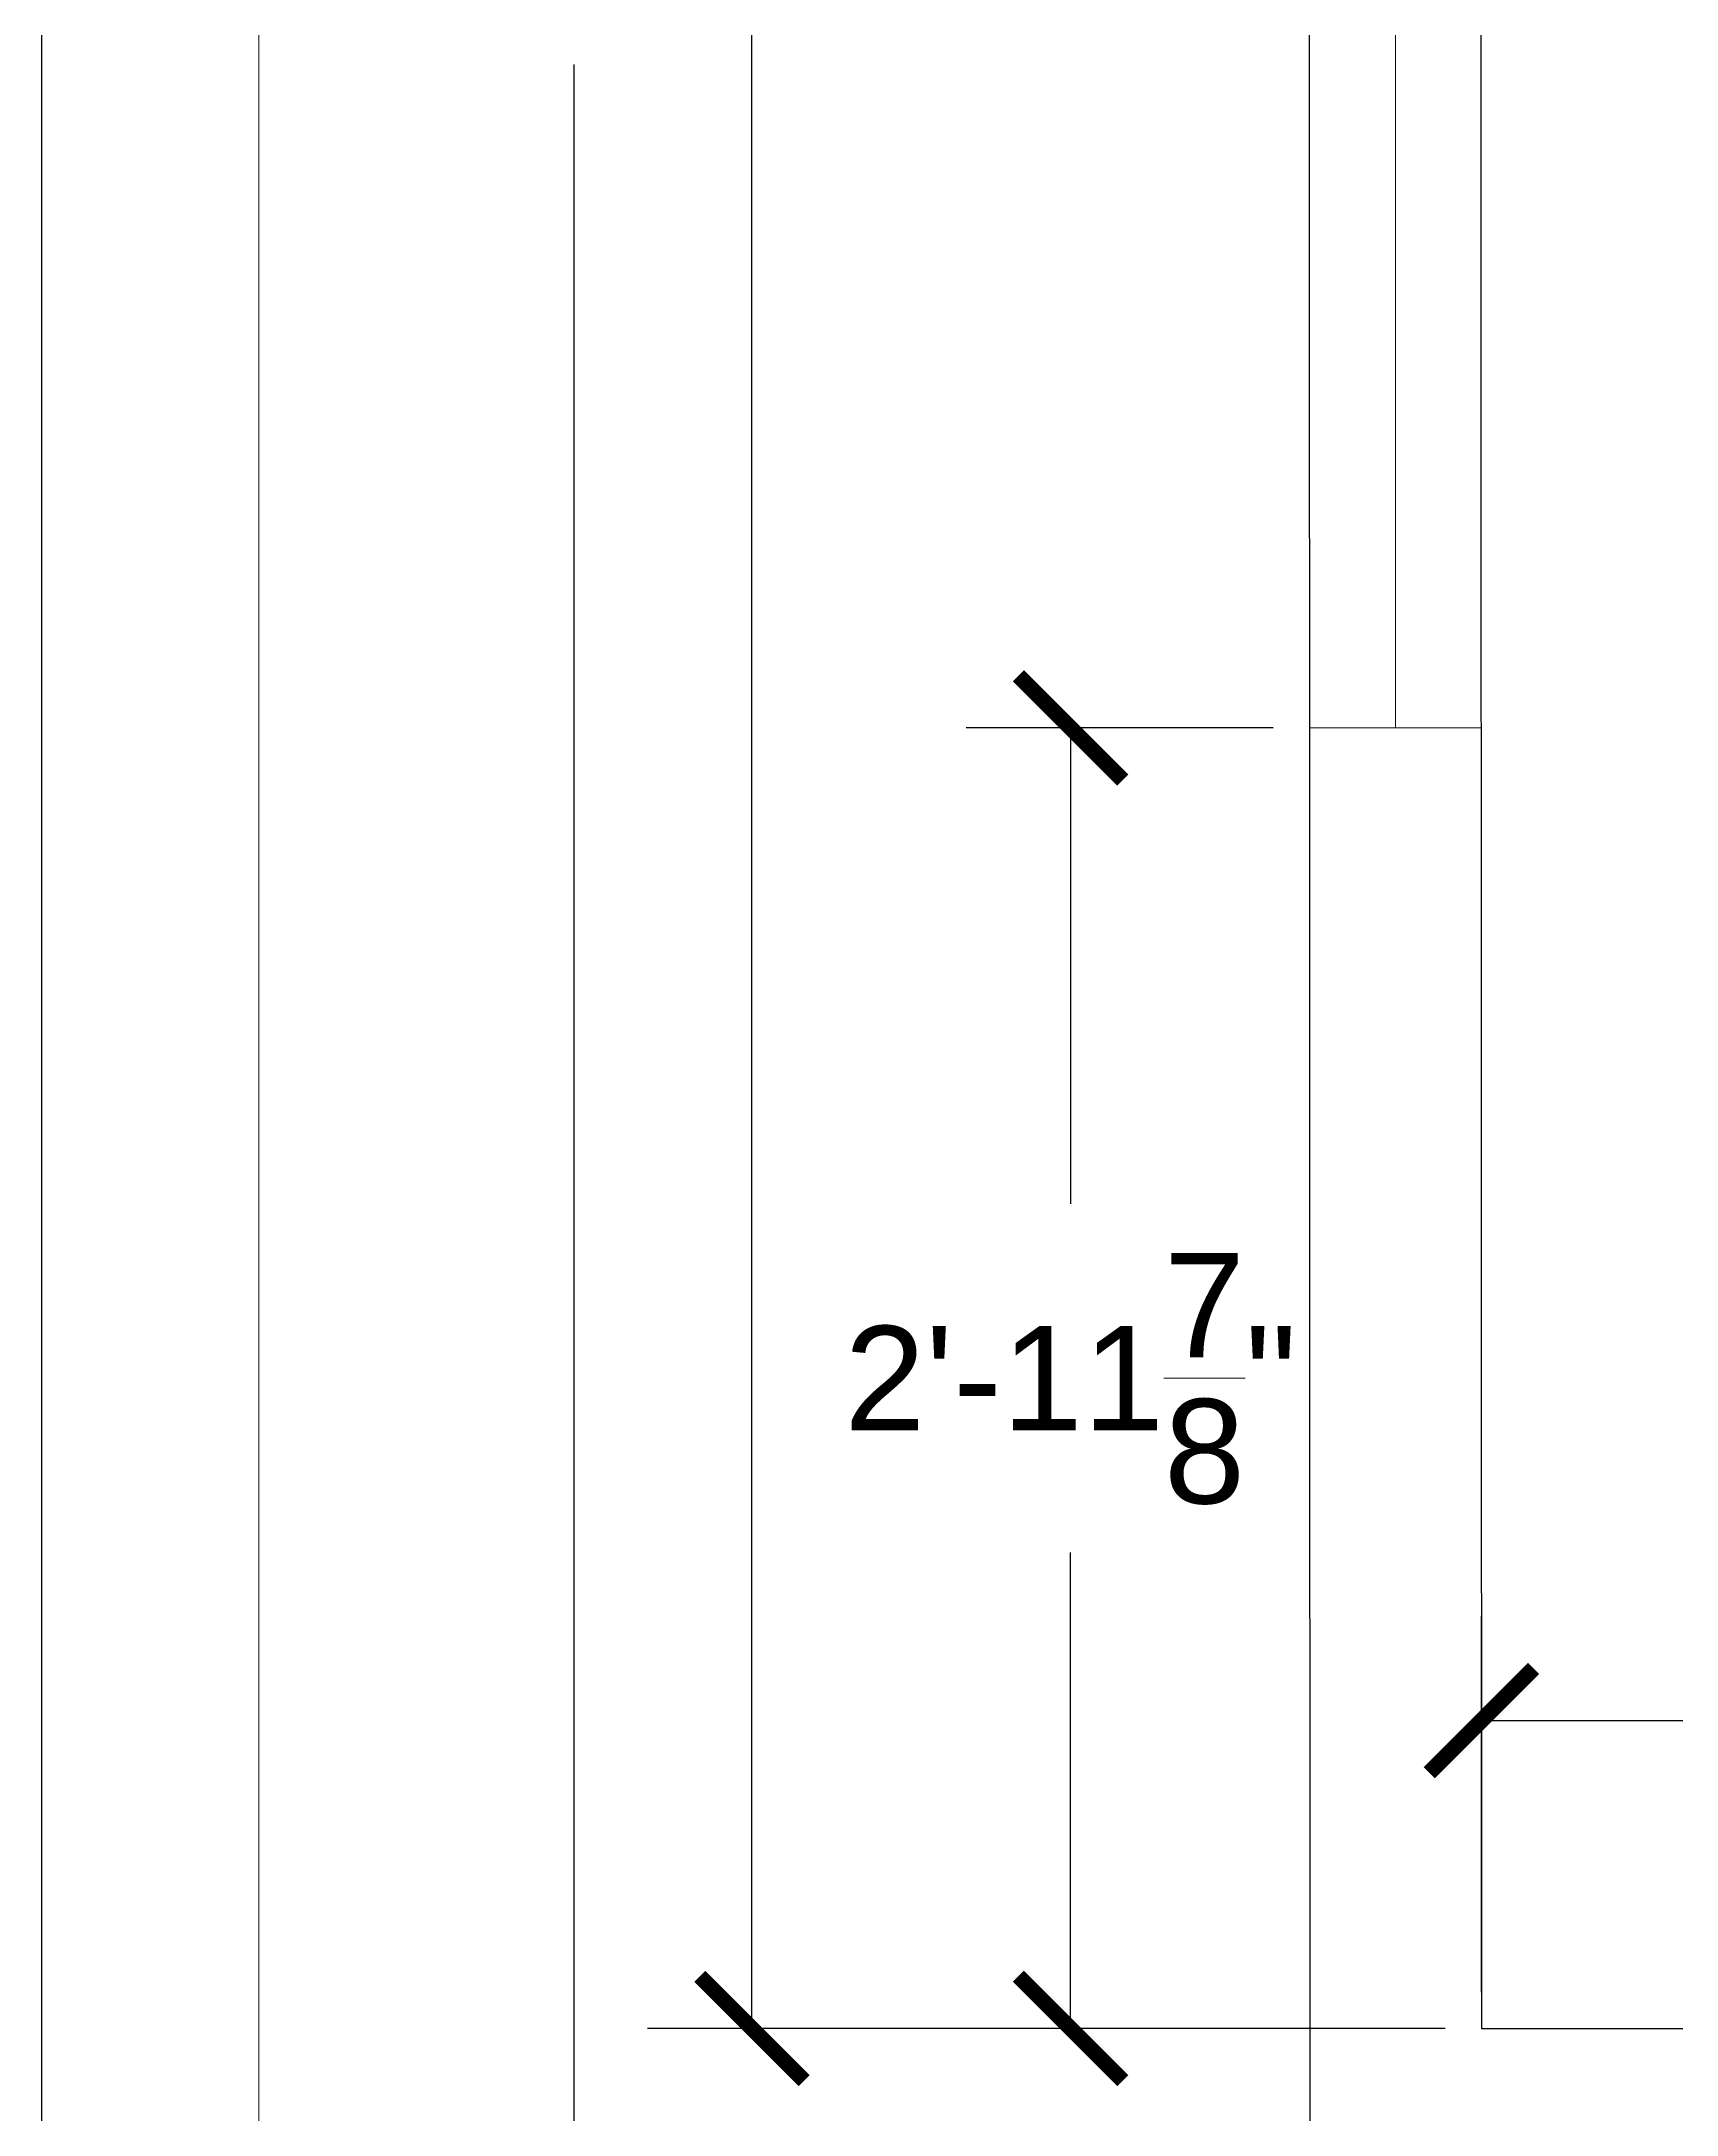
# Model space of a CAD drawing. Header units: inches. Extents: x 0 to 483, y 0 to 649.
# Drawn here: x 0 to 45.1, y 245.5 to 302.7 of the extents above; entities that cross this region are included whole.
import ezdxf

# ---------------------------------------------------------------- set-up
doc = ezdxf.new("R2010")
doc.units = ezdxf.units.IN
doc.header["$MEASUREMENT"] = 0
doc.layers.get('0').update_dxf_attribs({"color": 1, "lineweight": 9})
for name, color, linetype, lineweight in [('00-page-edge', 7, 'Continuous', 9), ('A201-Dimensions', 7, 'Continuous', 9), ('A201-Floorplan-2nd-floor', 7, 'Continuous', 9)]:
    doc.layers.add(name, color=color, linetype=linetype, lineweight=lineweight)
doc.styles.add('Annotative', font='Arial.ttf')
doc.dimstyles.new('Annotative', dxfattribs={"dimtxt": 0.18, "dimasz": 0.18, "dimexe": 0.18, "dimexo": 0.0625, "dimgap": 0.09, "dimtad": 0, "dimtih": 1, "dimtoh": 1, "dimdec": 4, "dimzin": 0, "dimdsep": 46, "dimlunit": 4, "dimtxsty": 'Annotative', "dimblk": 'ARCHTICK', "dimblk1": 'ARCHTICK', "dimblk2": 'ARCHTICK', "dimcen": 0.09, "dimadec": 0, "dimazin": 0, "dimtfac": 1, "dimtdec": 4, "dimtofl": 0, "dimtmove": 0, "dimatfit": 3, "dimldrblk": 'ARCHTICK', "dimfxl": 1, "dimtolj": 1, "dimtzin": 0, "dimarcsym": 0})

# ---------------------------------------------------------------- blocks, each defined once
blk = doc.blocks.new('_ArchTick')
at = {"color": 0, "linetype": 'ByBlock', "lineweight": 30, "const_width": 0.15}
blk.add_lwpolyline([(-0.5, -0.5), (0.5, 0.5)], dxfattribs=at)
blk = doc.blocks.new('*D536')
at = {"layer": 'A201-Dimensions', "color": 0, "lineweight": -2, "transparency": 16777216}
for p, q in [((39.719, 248.919), (39.719, 259.291)), ((92.791, 248.919), (92.791, 259.291)), ((39.719, 256.411), (58.906, 256.411)), ((92.791, 256.411), (73.603, 256.411))]:
    blk.add_line(p, q, dxfattribs=at)
at = {"layer": 'A201-Dimensions', "color": 0, "lineweight": -2, "transparency": 16777216, "xscale": 2.88, "yscale": 2.88, "zscale": 2.88, "rotation": 180}
blk.add_blockref('_ArchTick', (39.719, 256.411), dxfattribs=at)
at = {"layer": 'A201-Dimensions', "color": 0, "lineweight": -2, "transparency": 16777216, "xscale": 2.88, "yscale": 2.88, "zscale": 2.88}
blk.add_blockref('_ArchTick', (92.791, 256.411), dxfattribs=at)
at = {"layer": 'A201-Dimensions', "color": 0, "lineweight": 5, "transparency": 16777216, "insert": (66.255, 256.411), "char_height": 2.88, "attachment_point": 5, "style": 'Annotative'}
blk.add_mtext('\\A1;4\'-5{\\H1x;\\S1/16;}"', dxfattribs=at)
blk = doc.blocks.new('*D528')
at = {"layer": 'A201-Dimensions', "color": 0, "lineweight": -2, "transparency": 16777216}
for p, q in [((33.922, 527.887), (11.814, 527.887)), ((14.694, 527.887), (14.694, 311.869)), ((14.694, 86.076), (14.694, 302.094)), ((34.02, 86.076), (11.814, 86.076))]:
    blk.add_line(p, q, dxfattribs=at)
at = {"layer": 'A201-Dimensions', "color": 0, "lineweight": -2, "transparency": 16777216, "xscale": 2.88, "yscale": 2.88, "zscale": 2.88}
for p, rotation in [((14.694, 527.887), 90), ((14.694, 86.076), 270)]:
    blk.add_blockref('_ArchTick', p, dxfattribs=dict(at, rotation=rotation))
at = {"layer": 'A201-Dimensions', "color": 0, "lineweight": 5, "transparency": 16777216, "insert": (14.694, 306.981), "char_height": 2.88, "attachment_point": 5, "style": 'Annotative'}
blk.add_mtext('\\A1;36\'-9{\\H1x;\\S13/16;}"', dxfattribs=at)
blk = doc.blocks.new('*D526')
at = {"layer": 'A201-Dimensions', "color": 0, "lineweight": -2, "transparency": 16777216}
for p, q in [((38.671, 392.045), (16.72, 392.045)), ((19.6, 392.045), (19.6, 324.843)), ((19.6, 247.919), (19.6, 315.121)), ((38.719, 247.919), (16.72, 247.919))]:
    blk.add_line(p, q, dxfattribs=at)
at = {"layer": 'A201-Dimensions', "color": 0, "lineweight": -2, "transparency": 16777216, "xscale": 2.88, "yscale": 2.88, "zscale": 2.88}
for p, rotation in [((19.6, 392.045), 90), ((19.6, 247.919), 270)]:
    blk.add_blockref('_ArchTick', p, dxfattribs=dict(at, rotation=rotation))
at = {"layer": 'A201-Dimensions', "color": 0, "lineweight": 5, "transparency": 16777216, "insert": (19.6, 319.982), "char_height": 2.88, "attachment_point": 5, "style": 'Annotative'}
blk.add_mtext('\\A1;12\'-0{\\H1x;\\S1/8;}"', dxfattribs=at)
blk = doc.blocks.new('*D527')
at = {"layer": 'A201-Dimensions', "color": 0, "lineweight": -2, "transparency": 16777216}
for p, q in [((33.976, 283.794), (25.507, 283.794)), ((28.387, 283.794), (28.387, 270.669)), ((28.387, 247.919), (28.387, 261.045)), ((33.984, 247.919), (25.507, 247.919))]:
    blk.add_line(p, q, dxfattribs=at)
at = {"layer": 'A201-Dimensions', "color": 0, "lineweight": -2, "transparency": 16777216, "xscale": 2.88, "yscale": 2.88, "zscale": 2.88}
for p, rotation in [((28.387, 283.794), 90), ((28.387, 247.919), 270)]:
    blk.add_blockref('_ArchTick', p, dxfattribs=dict(at, rotation=rotation))
at = {"layer": 'A201-Dimensions', "color": 0, "lineweight": 5, "transparency": 16777216, "insert": (28.387, 265.857), "char_height": 2.88, "attachment_point": 5, "style": 'Annotative'}
blk.add_mtext('\\A1;2\'-11{\\H1x;\\S7/8;}"', dxfattribs=at)

msp = doc.modelspace()

# ---------------------------------------------------------------- linework, layer by layer
at = {"layer": '00-page-edge', "lineweight": -3}
msp.add_lwpolyline([(483.13682, 648.52457), (0, 648.36933), (0, 0), (483.13682, 0)], close=True, dxfattribs=at)
at = {"layer": '00-page-edge'}
msp.add_lwpolyline([(477.13682, 642.52264), (6, 642.37126), (6, 70.91274), (477.13682, 70.91274)], close=True, dxfattribs=at)
at = {"layer": 'A201-Floorplan-2nd-floor', "lineweight": -3}
msp.add_line((34.92244, 527.88659), (35.02008, 86.07563), dxfattribs=at)
at = {"layer": 'A201-Floorplan-2nd-floor', "lineweight": 5}
for p, q in [((37.35139, 283.79438), (37.35139, 354.91997)), ((39.71879, 283.79438), (34.97639, 283.79438))]:
    msp.add_line(p, q, dxfattribs=at)
at = {"layer": 'A201-Floorplan-2nd-floor', "lineweight": -3}
msp.add_lwpolyline([(39.67112, 392.04497), (39.71879, 247.91938), (92.79071, 247.91938), (92.79071, 218.76313), (168.94289, 218.76313), (168.94289, 392.04497)], close=True, dxfattribs=at)

# ---------------------------------------------------------------- dimensions: what is measured, and where the dimension line sits
at = {"layer": 'A201-Dimensions', "lineweight": 5}
for base, p1, p2, picture, middle in [((14.69424, 86.07563), (34.92244, 527.88659), (35.02008, 86.07563), '*D528', (14.69424, 306.98111)), ((19.60016, 247.91938), (39.67112, 392.04497), (39.71879, 247.91938), '*D526', (19.60016, 319.98218)), ((28.38712, 283.79438), (34.98431, 247.91938), (34.97639, 283.79438), '*D527', (28.38712, 265.85688))]:
    dim = msp.add_linear_dim(base=base, p1=p1, p2=p2, angle=90, dimstyle='Annotative', dxfattribs=at)
    dim.commit()
    dim.dimension.update_dxf_attribs({"geometry": picture, "text_midpoint": middle})
dim = msp.add_linear_dim(base=(92.79071, 256.41056), p1=(39.71879, 247.91938), p2=(92.79071, 247.91938), dimstyle='Annotative', dxfattribs=at)
dim.commit()
dim.dimension.update_dxf_attribs({"geometry": '*D536', "text_midpoint": (66.25475, 256.41056)})

doc.saveas('drawing.dxf')
